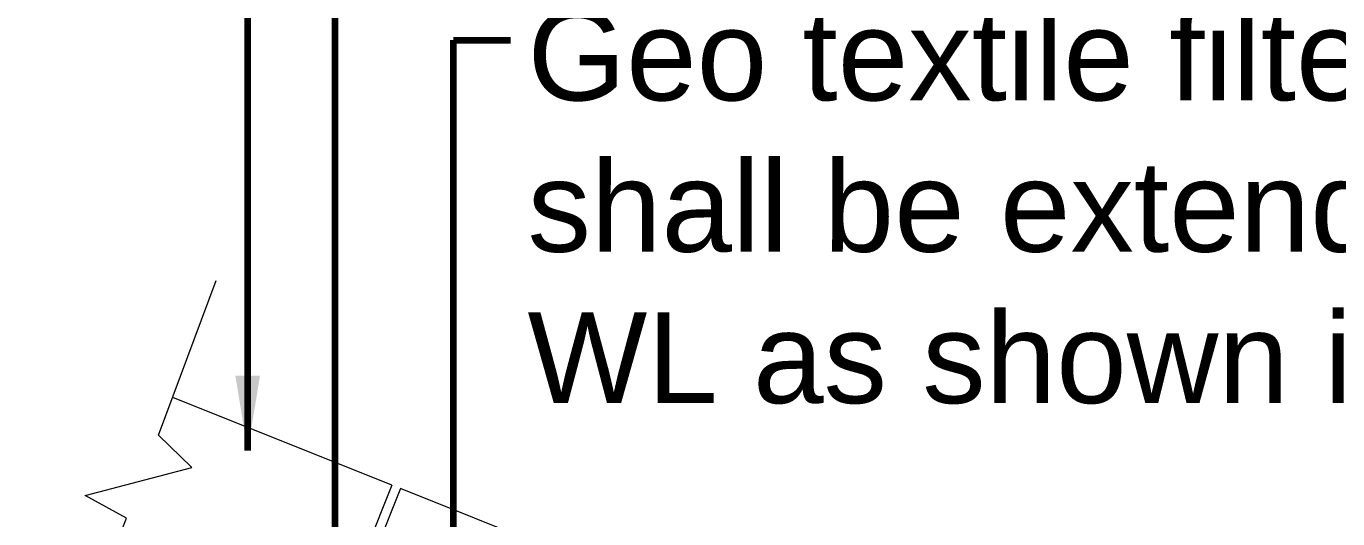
# Model space of a CAD drawing. Header units: inches. Extents: x -885 to 26362, y -28010 to 990.
# Drawn here: x 4298.79 to 4314.51, y -19479.99 to -19474.08 of the extents above; entities that cross this region are included whole.
import ezdxf

# ---------------------------------------------------------------- set-up
doc = ezdxf.new("R2010")
doc.units = ezdxf.units.IN
doc.header["$MEASUREMENT"] = 0
doc.layers.add('LINE', color=7, linetype='Continuous')
doc.styles.get("Standard").update_dxf_attribs({"font": 'arial.ttf'})
doc.dimstyles.get("Standard").update_dxf_attribs({"dimtxt": 0.18, "dimasz": 0.18, "dimexe": 0.18, "dimexo": 0.0625, "dimgap": 0.09, "dimtad": 0, "dimtih": 1, "dimtoh": 1, "dimdec": 4, "dimzin": 0, "dimdsep": 46, "dimtxsty": 'Standard', "dimcen": 0.09, "dimadec": 0, "dimazin": 0, "dimtfac": 1, "dimtdec": 4, "dimtofl": 0, "dimtmove": 0, "dimatfit": 3, "dimfxl": 1, "dimtolj": 1, "dimtzin": 0, "dimarcsym": 0})

msp = doc.modelspace()

# ---------------------------------------------------------------- linework, layer by layer
at = {"layer": 'LINE', "color": 7, "lineweight": 20, "ltscale": 0.5}
for p, q in [((4303.175737, -19479.582067), (4300.548833, -19478.531306)), ((4303.175737, -19479.582067), (4302.432956, -19481.439021)), ((4303.277584, -19479.622806), (4302.534802, -19481.479759)), ((4307.887757, -19481.466875), (4303.277584, -19479.622806))]:
    msp.add_line(p, q, dxfattribs=at)
msp.add_lwpolyline([(4298.793173, -19483.064572), (4299.993748, -19479.977408), (4299.500299, -19479.708614), (4300.778937, -19479.372415), (4300.380279, -19478.983482), (4301.070676, -19477.131365)], dxfattribs=at)

# ---------------------------------------------------------------- texts
at = {"layer": 'LINE', "color": 7, "lineweight": 20, "ltscale": 0.5, "insert": (4304.801947, -19473.882442), "char_height": 1.088423855, "width": 30.29776757, "attachment_point": 1}
msp.add_mtext('Geo textile filter (thickness >= 3.00 mm) shall be extended 1.00m below Working Low WL as shown in details "R".', dxfattribs=at)

# ---------------------------------------------------------------- leaders
at = {"layer": 'LINE', "color": 7, "lineweight": 20, "ltscale": 0.5}
for points in [[(4301.447415, -19479.168934), (4301.447415, -19465.595939), (4303.082991, -19465.595939)], [(4302.494434, -19482.024324), (4302.494434, -19467.810076), (4303.068353, -19467.810076)], [(4303.915693, -19483.109321), (4303.915693, -19474.250554), (4304.599039, -19474.250554)]]:
    msp.add_leader(points, dimstyle='Standard', override={"dimtxt": 1.2, "dimasz": 0.9, "dimclrd": 7, "dimclre": 7, "dimclrt": 7, "dimlwd": 65535, "dimlwe": 65535}, dxfattribs=at)

doc.saveas('drawing.dxf')
